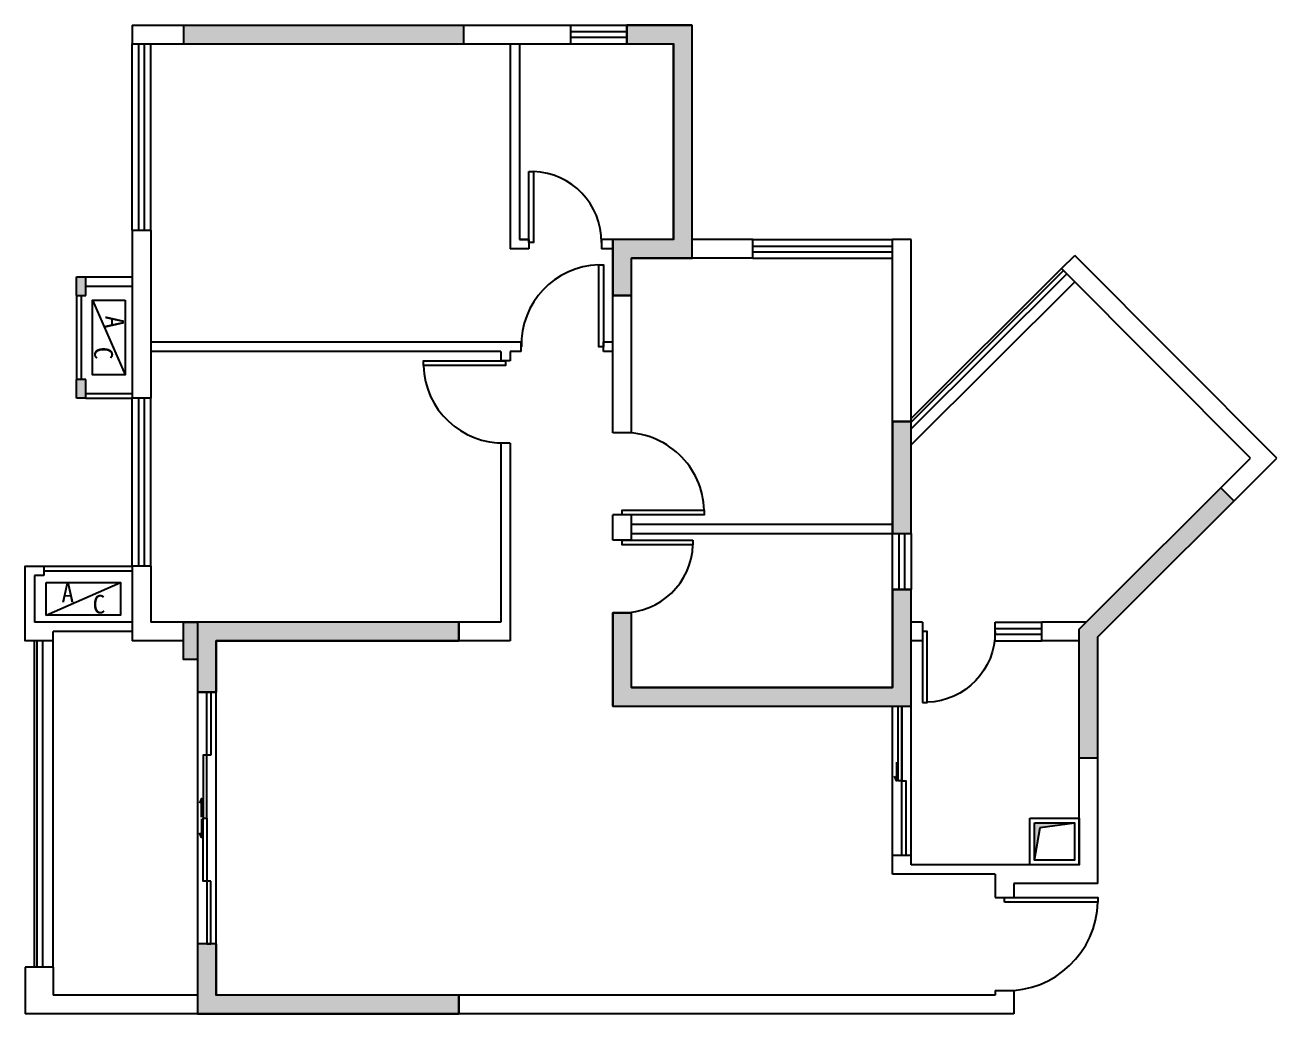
# Model space of a CAD drawing. Extents: x -153478 to 95136, y -45571 to 574449.
# Drawn here: x -108200 to -94780, y 536414 to 547014 of the extents above; entities that cross this region are included whole.
import ezdxf

# ---------------------------------------------------------------- set-up
doc = ezdxf.new("R2010")
doc.units = 0
doc.header["$LTSCALE"] = 10
doc.header["$MEASUREMENT"] = 0
for name, color, linetype in [('8 备用图层', 8, 'CONTINUOUS'), ('A建筑墙体', 160, 'CONTINUOUS'), ('A建筑柱', 8, 'CONTINUOUS'), ('A建筑窗户', 136, 'CONTINUOUS'), ('B门', 136, 'CONTINUOUS'), ('C地面固定物', 30, 'CONTINUOUS')]:
    doc.layers.add(name, color=color, linetype=linetype)
doc.styles.add('中文说明', font='simhei.ttf')

# ---------------------------------------------------------------- blocks, each defined once
blk = doc.blocks.new('A$C3F2B55C4')
at = {"layer": '8 备用图层', "linetype": 'ByBlock'}
blk.add_line((32, 800), (382, 0), dxfattribs=at)
blk.add_lwpolyline([(382, 800), (382, 0), (32, 0), (32, 800)], close=True, dxfattribs=at)
at = {"layer": '8 备用图层', "linetype": 'ByBlock', "char_height": 200, "rotation": 270, "style": '中文说明'}
for s, insert, attachment_point in [('A', (368, 635), 1), ('C', (46, 165), 9)]:
    blk.add_mtext_dynamic_manual_height_columns(s, width=516, gutter_width=9.6, heights=[0], dxfattribs=dict(at, insert=insert, attachment_point=attachment_point))
blk = doc.blocks.new('A$C70D81FDA')
at = {"layer": 'B门', "linetype": 'ByBlock'}
blk.add_lwpolyline([(0, 780), (50, 780), (50, 20), (0, 20)], close=True, dxfattribs=at)
at = {"layer": 'B门', "color": 148, "linetype": 'ByBlock'}
blk.add_arc((25, 25), 755, 359.5906, 88.1025, dxfattribs=at)
blk = doc.blocks.new('A$C5FAA2C0B')
at = {"layer": 'B门', "linetype": 'ByBlock'}
blk.add_lwpolyline([(830, 880), (880, 880), (880, 0), (830, 0)], close=True, dxfattribs=at)
at = {"layer": 'B门', "color": 148, "linetype": 'ByBlock'}
blk.add_arc((855, 25), 855, 91.6748, 181.6748, dxfattribs=at)
blk = doc.blocks.new('A$C47D945AB')
at = {"layer": 'B门', "linetype": 'ByBlock'}
blk.add_lwpolyline([(0, 950), (0, 1000), (1000, 1000), (1000, 950)], close=True, dxfattribs=at)
at = {"layer": 'B门', "color": 148, "linetype": 'ByBlock'}
blk.add_arc((25, 975), 975, 268.5312, 358.5312, dxfattribs=at)

msp = doc.modelspace()

# ---------------------------------------------------------------- hatches: boundary and pattern name
at = {"layer": '8 备用图层', "linetype": 'ByBlock'}
h = msp.add_hatch(color=256, dxfattribs=at)
h.dxf.hatch_style = 1
h.paths.add_polyline_path([(-96950, 538463.8), (-97380, 538463.8), (-97380, 538063.8), (-97317.5, 538412.4)])
at = {"layer": 'A建筑柱', "linetype": 'ByBlock'}
h = msp.add_hatch(color=8, dxfattribs=at)
h.dxf.hatch_style = 1
h.paths.add_polyline_path([(-103500, 547013.8), (-106500, 547013.8), (-106500, 546813.8), (-103500, 546813.8)])
h = msp.add_hatch(color=8, dxfattribs=at)
h.dxf.hatch_style = 1
h.paths.add_polyline_path([(-101050, 547013.8), (-101750, 547013.8), (-101750, 546813.8), (-101250, 546813.8), (-101250, 544713.8), (-101900, 544713.8), (-101900, 544113.8), (-101700, 544113.8), (-101700, 544513.8), (-101050, 544513.8)])
h = msp.add_hatch(color=8, dxfattribs=at)
h.dxf.hatch_style = 1
h.paths.add_polyline_path([(-107550, 544313.8), (-107650, 544313.8), (-107650, 544113.8), (-107550, 544113.8)])
h = msp.add_hatch(color=8, dxfattribs=at)
h.dxf.hatch_style = 1
h.paths.add_polyline_path([(-107550, 543213.8), (-107650, 543213.8), (-107650, 543013.8), (-107550, 543013.8)])
h = msp.add_hatch(color=8, dxfattribs=at)
h.dxf.hatch_style = 1
h.paths.add_polyline_path([(-98700, 542763.8), (-98900, 542763.8), (-98900, 541563.8), (-98700, 541563.8)])
h = msp.add_hatch(color=8, dxfattribs=at)
h.dxf.hatch_style = 1
h.paths.add_polyline_path([(-95240.2, 541912.1), (-95381.4, 542053.7), (-96900, 540539.7), (-96900, 539156.6), (-96700, 539156.6), (-96700, 540456.6)])
h = msp.add_hatch(color=8, dxfattribs=at)
h.dxf.hatch_style = 1
h.paths.add_polyline_path([(-98700, 540963.8), (-98900, 540963.8), (-98900, 539913.8), (-101700, 539913.8), (-101700, 540713.8), (-101900, 540713.8), (-101900, 539713.8), (-98700, 539713.8)])
h = msp.add_hatch(color=8, dxfattribs=at)
h.dxf.hatch_style = 1
h.paths.add_polyline_path([(-106500, 540613.8), (-106350, 540613.8), (-106350, 540213.8), (-106500, 540213.8)])
h = msp.add_hatch(color=8, dxfattribs=at)
h.dxf.hatch_style = 1
h.paths.add_polyline_path([(-103550, 540613.8), (-106350, 540613.8), (-106350, 539863.8), (-106150, 539863.8), (-106150, 540413.8), (-103550, 540413.8)])
h = msp.add_hatch(color=8, dxfattribs=at)
h.dxf.hatch_style = 1
h.paths.add_polyline_path([(-103550, 536613.8), (-106150, 536613.8), (-106150, 537163.8), (-106350, 537163.8), (-106350, 536413.8), (-103550, 536413.8)])

# ---------------------------------------------------------------- linework, layer by layer
at = {"layer": '8 备用图层', "linetype": 'ByBlock'}
msp.add_lwpolyline([(-97380, 538063.8), (-97317.5, 538412.4), (-96950, 538463.8)], dxfattribs=at)
at = {"layer": 'A建筑墙体', "linetype": 'ByBlock'}
for p, q in [((-107050, 547013.8), (-102350, 547013.8)), ((-107050, 547013.8), (-107050, 546813.8)), ((-106500, 547013.8), (-106500, 546813.8)), ((-103500, 547013.8), (-103500, 546813.8)), ((-102350, 546813.8), (-102350, 547013.8)), ((-101750, 546813.8), (-101750, 547013.8)), ((-101750, 547013.8), (-101050, 547013.8)), ((-101050, 544513.8), (-101050, 547013.8)), ((-107050, 546813.8), (-102350, 546813.8)), ((-103000, 546813.8), (-103000, 544613.8)), ((-102900, 546813.8), (-102900, 544713.8)), ((-101750, 546813.8), (-101250, 546813.8)), ((-101250, 544713.8), (-101250, 546813.8)), ((-107050, 544813.8), (-106850, 544813.8)), ((-107050, 544813.8), (-107050, 543013.8)), ((-106850, 544813.8), (-106850, 543013.8)), ((-102800, 544613.8), (-103000, 544613.8)), ((-102900, 544713.8), (-102800, 544713.8)), ((-102800, 544713.8), (-102900, 544713.8)), ((-102800, 544713.8), (-102800, 544613.8)), ((-101900, 544713.8), (-102020, 544713.8)), ((-102020, 544713.8), (-102020, 544613.8)), ((-101900, 544613.8), (-102020, 544613.8)), ((-101250, 544713.8), (-101900, 544713.8)), ((-101900, 542643.8), (-101900, 544713.8)), ((-100400, 544713.8), (-101050, 544713.8)), ((-100400, 544513.8), (-100400, 544713.8)), ((-98700, 544713.8), (-98900, 544713.8)), ((-98900, 541563.8), (-98900, 544713.8)), ((-98700, 541563.8), (-98700, 544713.8)), ((-100400, 544513.8), (-101700, 544513.8)), ((-101700, 542643.8), (-101700, 544513.8)), ((-97089.2, 544403.9), (-96947.5, 544545.1)), ((-94779.9, 542371), (-96947.5, 544545.1)), ((-95062.8, 542371.5), (-97089.2, 544403.9)), ((-107650, 544313.8), (-107550, 544313.8)), ((-107650, 544113.8), (-107650, 544313.8)), ((-107550, 544113.8), (-107550, 544313.8)), ((-107550, 544313.8), (-107050, 544313.8)), ((-107550, 544213.8), (-107050, 544213.8)), ((-107650, 544113.8), (-107550, 544113.8)), ((-101700, 544113.8), (-101900, 544113.8)), ((-102880, 543613.8), (-106850, 543613.8)), ((-103100, 543513.8), (-106850, 543513.8)), ((-103100, 543513.8), (-103100, 543413.8)), ((-103000, 543513.8), (-103000, 543413.8)), ((-102880, 543513.8), (-103000, 543513.8)), ((-102880, 543513.8), (-102880, 543613.8)), ((-101900, 543613.8), (-102000, 543613.8)), ((-102000, 543513.8), (-102000, 543613.8)), ((-101900, 543513.8), (-102000, 543513.8)), ((-103000, 543413.8), (-103100, 543413.8)), ((-107650, 543013.8), (-107650, 543213.8)), ((-107550, 543213.8), (-107650, 543213.8)), ((-107550, 543013.8), (-107550, 543213.8)), ((-107550, 543013.8), (-107650, 543013.8)), ((-106850, 543013.8), (-107050, 543013.8)), ((-98900, 542763.8), (-98700, 542763.8)), ((-101700, 542643.8), (-101900, 542643.8)), ((-103000, 542533.8), (-103100, 542533.8)), ((-103100, 542533.8), (-103100, 540613.8)), ((-103000, 542533.8), (-103000, 540413.8)), ((-96900, 540539.7), (-95062.8, 542371.5)), ((-96700, 540456.6), (-94779.9, 542371)), ((-95240.2, 541912.1), (-95381.4, 542053.7)), ((-101900, 541493.8), (-101900, 541763.8)), ((-101700, 541763.8), (-101900, 541763.8)), ((-101700, 541493.8), (-101700, 541763.8)), ((-101700, 541663.8), (-98900, 541663.8)), ((-101700, 541563.8), (-98900, 541563.8)), ((-98900, 541563.8), (-98700, 541563.8)), ((-101700, 541493.8), (-101900, 541493.8)), ((-108200, 541213.8), (-108000, 541213.8)), ((-108000, 541113.8), (-108100, 541113.8)), ((-108000, 541213.8), (-108000, 541113.8)), ((-106850, 541213.8), (-107050, 541213.8)), ((-107050, 541213.8), (-107050, 540413.8)), ((-106850, 541213.8), (-106850, 540613.8)), ((-98900, 540963.8), (-98700, 540963.8)), ((-98900, 539913.8), (-98900, 540963.8)), ((-98700, 539713.8), (-98700, 540963.8)), ((-101900, 539713.8), (-101900, 540713.8)), ((-101900, 540713.8), (-101700, 540713.8)), ((-101700, 539913.8), (-101700, 540713.8)), ((-107050, 540613.8), (-108100, 540613.8)), ((-103100, 540613.8), (-106850, 540613.8)), ((-106350, 540613.8), (-106350, 539863.8)), ((-103550, 540613.8), (-103550, 540413.8)), ((-98580, 540613.8), (-98700, 540613.8)), ((-98580, 540613.8), (-98700, 540613.8)), ((-98580, 540613.8), (-98580, 540413.8)), ((-96825.6, 540613.8), (-97300, 540613.8)), ((-97300, 540413.8), (-97300, 540613.8)), ((-107050, 540513.8), (-107900, 540513.8)), ((-107900, 540413.8), (-107900, 540513.8)), ((-96900, 538013.8), (-96900, 540539.7)), ((-96700, 537813.8), (-96700, 540456.6)), ((-107900, 540413.8), (-108100, 540413.8)), ((-106500, 540413.8), (-107050, 540413.8)), ((-103000, 540413.8), (-106150, 540413.8)), ((-106150, 540413.8), (-106150, 539863.8)), ((-98580, 540413.8), (-98700, 540413.8)), ((-96900, 540413.8), (-97300, 540413.8)), ((-101700, 539913.8), (-98900, 539913.8)), ((-106150, 539863.8), (-106350, 539863.8)), ((-101900, 539713.8), (-98700, 539713.8)), ((-96700, 539156.6), (-96900, 539156.6)), ((-98900, 537913.8), (-98900, 538113.8)), ((-98700, 538113.8), (-98900, 538113.8)), ((-98700, 538013.8), (-98700, 538113.8)), ((-96900, 538013.8), (-98700, 538013.8)), ((-97800, 537913.8), (-98900, 537913.8)), ((-97800, 537913.8), (-97800, 537663.8)), ((-96700, 537813.8), (-97600, 537813.8)), ((-97600, 537813.8), (-97600, 537663.8)), ((-97800, 537663.8), (-97600, 537663.8)), ((-106150, 537163.8), (-106350, 537163.8)), ((-106350, 537163.8), (-106350, 536413.8)), ((-106150, 537163.8), (-106150, 536613.8)), ((-107900, 536913.8), (-108200, 536913.8)), ((-108200, 536913.8), (-108200, 536413.8)), ((-107900, 536913.8), (-107900, 536613.8)), ((-106350, 536613.8), (-107900, 536613.8)), ((-97800, 536613.8), (-106150, 536613.8)), ((-103550, 536613.8), (-103550, 536413.8)), ((-97800, 536663.8), (-97600, 536663.8)), ((-97800, 536663.8), (-97800, 536613.8)), ((-97600, 536663.8), (-97600, 536413.8)), ((-97600, 536413.8), (-108200, 536413.8))]:
    msp.add_line(p, q, dxfattribs=at)
for points in [[(-101050, 547013.8), (-101750, 547013.8), (-101750, 546813.8), (-101250, 546813.8), (-101250, 544713.8), (-101900, 544713.8), (-101900, 544113.8), (-101700, 544113.8), (-101700, 544513.8), (-101050, 544513.8)], [(-98700, 542763.8), (-98900, 542763.8), (-98900, 541563.8), (-98700, 541563.8)], [(-98700, 540963.8), (-98900, 540963.8), (-98900, 539913.8), (-101700, 539913.8), (-101700, 540713.8), (-101900, 540713.8), (-101900, 539713.8), (-98700, 539713.8)], [(-106500, 540613.8), (-106350, 540613.8), (-106350, 540213.8), (-106500, 540213.8)], [(-103550, 540613.8), (-106350, 540613.8), (-106350, 539863.8), (-106150, 539863.8), (-106150, 540413.8), (-103550, 540413.8)], [(-97430, 538513.8), (-96900, 538513.8), (-96900, 538013.8), (-97430, 538013.8)], [(-97380, 538463.8), (-96950, 538463.8), (-96950, 538063.8), (-97380, 538063.8)], [(-103550, 536613.8), (-106150, 536613.8), (-106150, 537163.8), (-106350, 537163.8), (-106350, 536413.8), (-103550, 536413.8)]]:
    msp.add_lwpolyline(points, close=True, dxfattribs=at)
for points in [[(-108100, 540413.8), (-108200, 540413.8), (-108200, 541213.8), (-108100, 541213.8)], [(-108100, 541113.8), (-108100, 540613.8)]]:
    msp.add_lwpolyline(points, dxfattribs=at)
at = {"layer": 'A建筑窗户', "linetype": 'ByBlock'}
for p, q in [((-102350, 547013.8), (-101750, 547013.8)), ((-102350, 546943.8), (-101750, 546943.8)), ((-102350, 546883.8), (-101750, 546883.8)), ((-107050, 544813.8), (-107050, 546813.8)), ((-106980, 544813.8), (-106980, 546813.8)), ((-106920, 544813.8), (-106920, 546813.8)), ((-106850, 544813.8), (-106850, 546813.8)), ((-102350, 546813.8), (-101750, 546813.8)), ((-100400, 544713.8), (-98900, 544713.8)), ((-100400, 544643.8), (-98900, 544643.8)), ((-100400, 544583.8), (-98900, 544583.8)), ((-100400, 544513.8), (-98900, 544513.8)), ((-107650, 544113.8), (-107650, 543213.8)), ((-107600, 544113.8), (-107600, 543213.8)), ((-107550, 543063.8), (-107050, 543063.8)), ((-107550, 543013.8), (-107050, 543013.8)), ((-107050, 541213.8), (-107050, 543013.8)), ((-106980, 541213.8), (-106980, 543013.8)), ((-106920, 541213.8), (-106920, 543013.8)), ((-106850, 541213.8), (-106850, 543013.8)), ((-98900, 540963.8), (-98900, 541563.8)), ((-98830, 540963.8), (-98830, 541563.8)), ((-98770, 540963.8), (-98770, 541563.8)), ((-98700, 541563.8), (-98700, 540963.8)), ((-108000, 541213.8), (-107050, 541213.8)), ((-108000, 541163.8), (-107050, 541163.8)), ((-97800, 540413.8), (-97800, 540613.8)), ((-97800, 540613.8), (-97300, 540613.8)), ((-97800, 540543.8), (-97300, 540543.8)), ((-97800, 540483.8), (-97300, 540483.8)), ((-97800, 540413.8), (-97300, 540413.8))]:
    msp.add_line(p, q, dxfattribs=at)
at = {"layer": 'B门', "linetype": 'ByBlock'}
for p, q in [((-106350, 539863.8), (-106350, 537163.8)), ((-106150, 537163.8), (-106150, 539863.8)), ((-98900, 538113.8), (-98900, 539713.8)), ((-98800, 538113.8), (-98800, 539713.8)), ((-98700, 538113.8), (-98700, 539713.8))]:
    msp.add_line(p, q, dxfattribs=at)
for points in [[(-106210, 539188.8), (-106250, 539188.8), (-106250, 539863.8), (-106210, 539863.8)], [(-98800, 538913.8), (-98840, 538913.8), (-98840, 539713.8), (-98800, 539713.8)], [(-106250, 539188.8), (-106290, 539188.8), (-106290, 538513.8), (-106250, 538513.8)], [(-98800, 538913.8), (-98760, 538913.8), (-98760, 538113.8), (-98800, 538113.8)], [(-106250, 537838.8), (-106290, 537838.8), (-106290, 538513.8), (-106250, 538513.8)], [(-106210, 537838.8), (-106250, 537838.8), (-106250, 537163.8), (-106210, 537163.8)]]:
    msp.add_lwpolyline(points, close=True, dxfattribs=at)
for points in [[(-98860, 539113.8), (-98860, 538913.8), (-98880, 538963.8)], [(-106310, 538523.8), (-106310, 538723.8), (-106330, 538673.8)], [(-106310, 538503.8), (-106310, 538303.8), (-106330, 538353.8)]]:
    msp.add_lwpolyline(points, dxfattribs=at)
at = {"layer": 'C地面固定物', "linetype": 'ByBlock'}
for p, q in [((-98700, 542797.8), (-97089.2, 544403.9)), ((-98700, 542515.4), (-96948, 544262.2)), ((-108100, 536913.8), (-108100, 540413.8)), ((-107900, 536913.8), (-107900, 540413.8))]:
    msp.add_line(p, q, dxfattribs=at)
at = {"layer": 'C地面固定物', "color": 136, "linetype": 'ByBlock'}
for p, q in [((-98700, 542755.4), (-97068, 544382.6)), ((-98700, 542684.8), (-97032.7, 544347.2)), ((-108070, 536913.8), (-108070, 540413.8)), ((-108010, 536913.8), (-108010, 540413.8))]:
    msp.add_line(p, q, dxfattribs=at)

# ---------------------------------------------------------------- block references
at = {"layer": '8 备用图层', "linetype": 'ByBlock'}
msp.add_blockref('A$C3F2B55C4', (-107507.1, 543263.8), dxfattribs=at)
at = {"layer": '8 备用图层', "linetype": 'ByBlock', "rotation": 90}
msp.add_blockref('A$C3F2B55C4', (-107175, 540656.8), dxfattribs=at)
at = {"layer": 'B门', "linetype": 'ByBlock'}
for name, p in [('A$C70D81FDA', (-102800, 544663.8)), ('A$C5FAA2C0B', (-102880, 543563.8)), ('A$C47D945AB', (-97700, 536663.8))]:
    msp.add_blockref(name, p, dxfattribs=at)
for name, p, rotation in [('A$C5FAA2C0B', (-103050, 542533.8), 90), ('A$C5FAA2C0B', (-101800, 542643.8), 270), ('A$C70D81FDA', (-101820, 541493.8), 270)]:
    msp.add_blockref(name, p, dxfattribs=dict(at, rotation=rotation))
at = {"layer": 'B门', "linetype": 'ByBlock', "xscale": -1, "rotation": 180}
msp.add_blockref('A$C70D81FDA', (-98580, 540533.8), dxfattribs=at)

doc.saveas('drawing.dxf')
